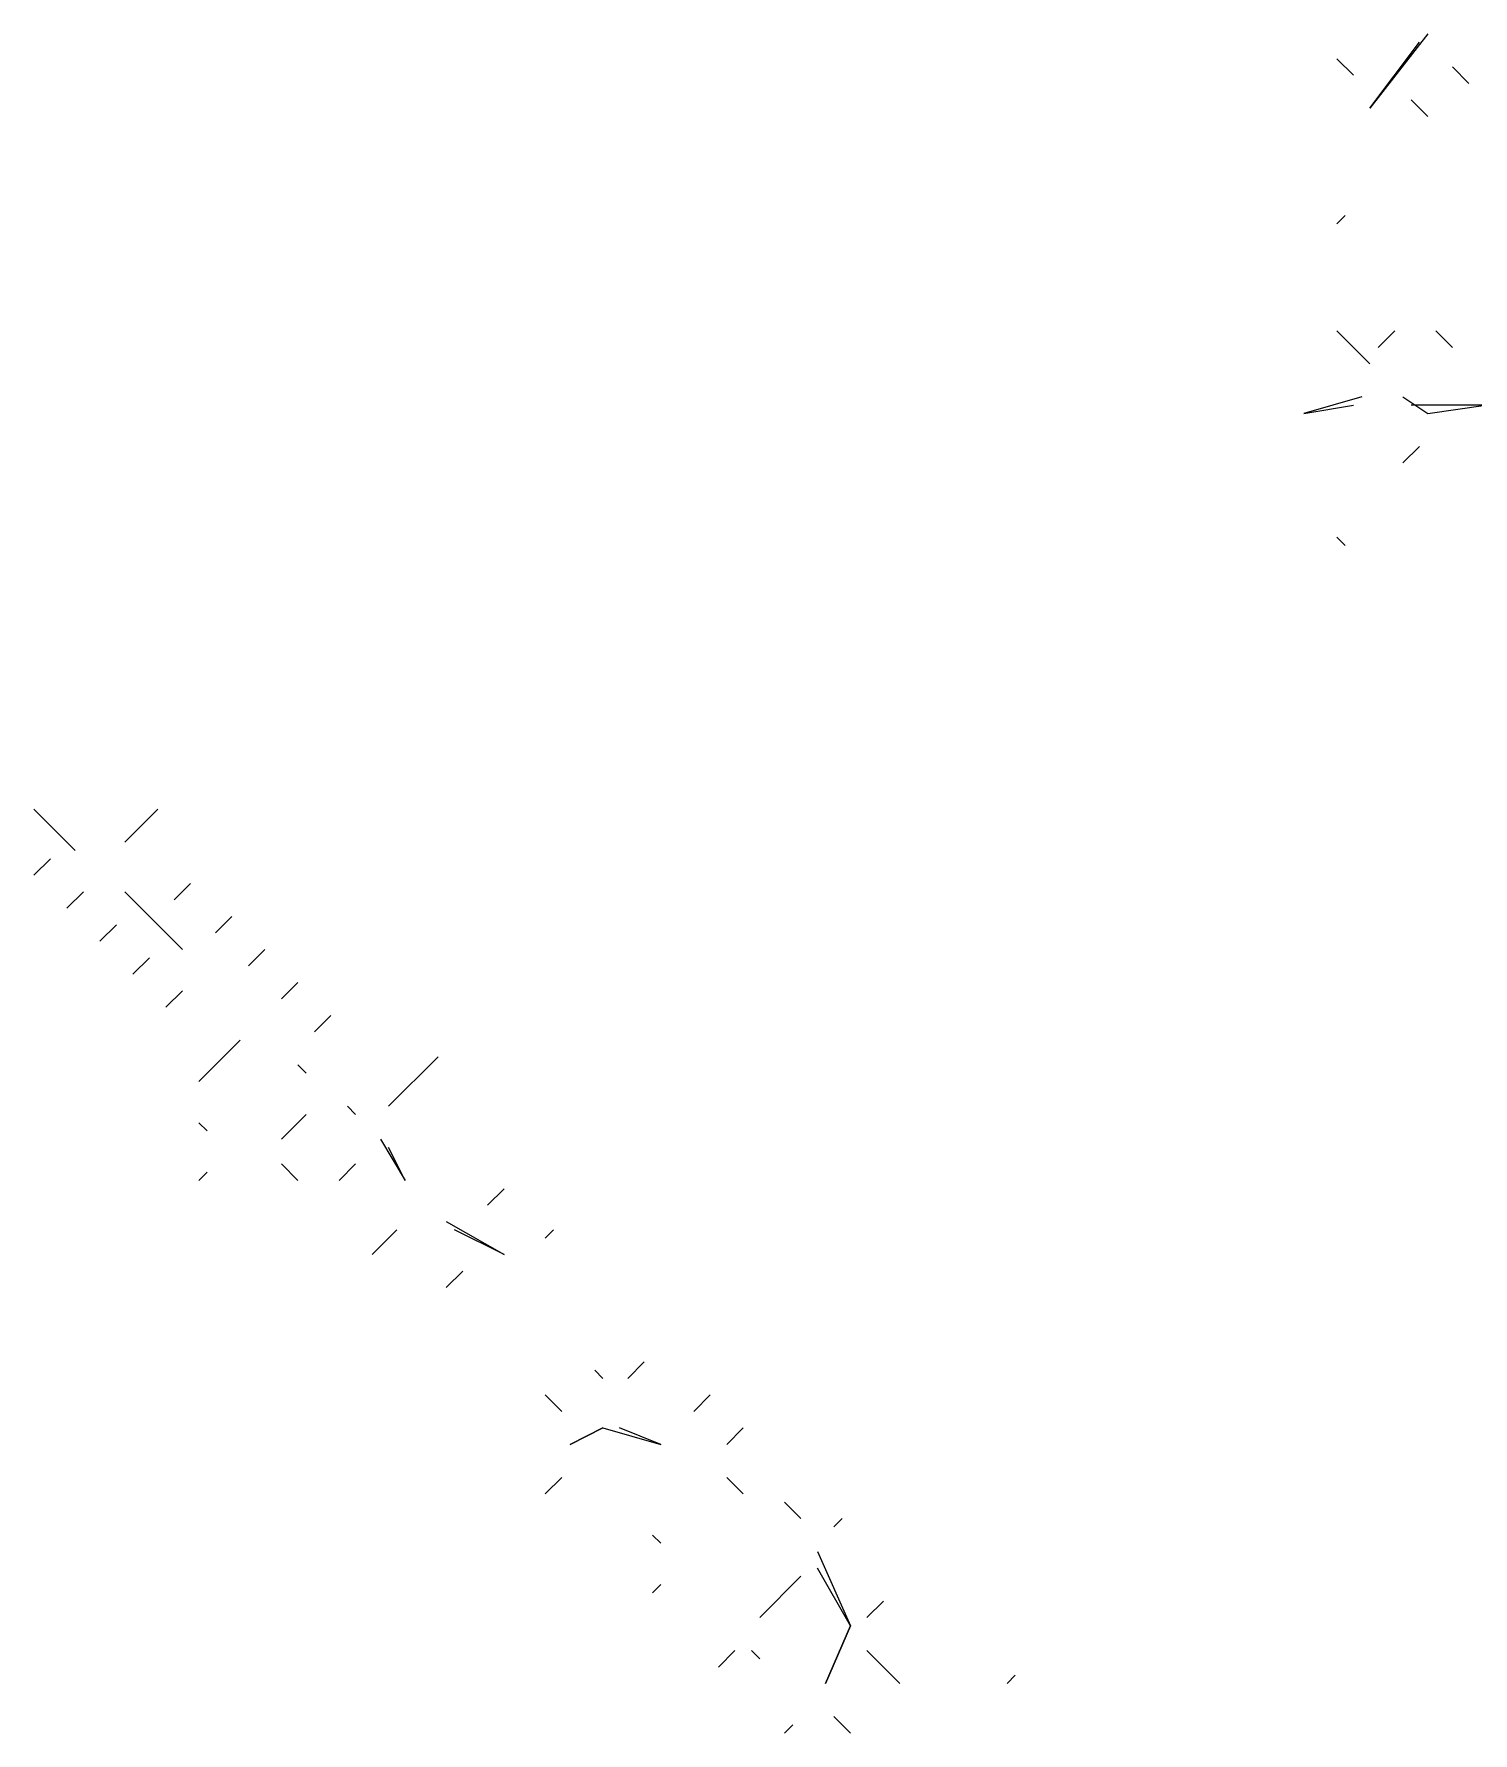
# Model space of a CAD drawing. Extents: x 1 to 2775, y -31 to 2075.
# Drawn here: x 1560.5 to 1589.58, y 347.33 to 381.67 of the extents above; entities that cross this region are included whole.
import ezdxf

# ---------------------------------------------------------------- set-up
doc = ezdxf.new("R2010")
doc.units = 0
doc.layers.add('LINEWORK', color=4, linetype='CONTINUOUS')

msp = doc.modelspace()

# ---------------------------------------------------------------- linework, layer by layer
at = {"layer": 'LINEWORK'}
for points in [[(1588.6667, 381.6667), (1587.5, 380.1667), (1588.5, 381.5)], [(1586.8333, 381.1667), (1587.1667, 380.8333)], [(1589.1667, 381), (1589.5, 380.6667)], [(1588.3333, 380.3333), (1588.6667, 380)], [(1587, 378), (1586.8333, 377.8333)], [(1586.8333, 375.6667), (1587.5, 375)], [(1588, 375.6667), (1587.6667, 375.3333)], [(1588.8333, 375.6667), (1589.1667, 375.3333)], [(1587.3333, 374.3333), (1586.1667, 374), (1587.1667, 374.1667)], [(1588.1667, 374.3333), (1588.6667, 374), (1589.8333, 374.1667), (1588.3333, 374.1667)], [(1588.5, 373.3333), (1588.1667, 373)], [(1586.8333, 371.5), (1587, 371.3333)], [(1560.5, 366), (1561.3333, 365.1667)], [(1563, 366), (1562.3333, 365.3333)], [(1560.8333, 365), (1560.5, 364.6667)], [(1561.5, 364.3333), (1561.1667, 364)], [(1562.3333, 364.3333), (1563.5, 363.1667)], [(1563.6667, 364.5), (1563.3333, 364.1667)], [(1562.1667, 363.6667), (1561.8333, 363.3333)], [(1564.5, 363.8333), (1564.1667, 363.5)], [(1562.8333, 363), (1562.5, 362.6667)], [(1565.1667, 363.1667), (1564.8333, 362.8333)], [(1563.5, 362.3333), (1563.1667, 362)], [(1565.8333, 362.5), (1565.5, 362.1667)], [(1566.5, 361.8333), (1566.1667, 361.5)], [(1564.6667, 361.3333), (1563.8333, 360.5)], [(1568.6667, 361), (1567.6667, 360)], [(1565.8333, 360.8333), (1566, 360.6667)], [(1566, 359.8333), (1565.5, 359.3333)], [(1566.8333, 360), (1567, 359.8333)], [(1563.8333, 359.6667), (1564, 359.5)], [(1567.5, 359.3333), (1568, 358.5), (1567.6667, 359.1667)], [(1565.5, 358.8333), (1565.8333, 358.5)], [(1567, 358.8333), (1566.6667, 358.5)], [(1564, 358.6667), (1563.8333, 358.5)], [(1570, 358.3333), (1569.6667, 358)], [(1567.8333, 357.5), (1567.3333, 357)], [(1568.8333, 357.6667), (1570, 357), (1569, 357.5)], [(1571, 357.5), (1570.8333, 357.3333)], [(1569.1667, 356.6667), (1568.8333, 356.3333)], [(1571.8333, 354.6667), (1572, 354.5)], [(1572.8333, 354.8333), (1572.5, 354.5)], [(1570.8333, 354.1667), (1571.1667, 353.8333)], [(1574.1667, 354.1667), (1573.8333, 353.8333)], [(1572, 353.5), (1571.3333, 353.1667), (1572, 353.5), (1573.1667, 353.1667), (1572.3333, 353.5)], [(1574.8333, 353.5), (1574.5, 353.1667)], [(1571.1667, 352.5), (1570.8333, 352.1667)], [(1574.5, 352.5), (1574.8333, 352.1667)], [(1575.6667, 352), (1576, 351.6667)], [(1576.8333, 351.6667), (1576.6667, 351.5)], [(1573, 351.3333), (1573.1667, 351.1667)], [(1576.3333, 351), (1577, 349.5), (1576.5, 348.3333), (1577, 349.5), (1576.3333, 350.6667)], [(1573.1667, 350.3333), (1573, 350.1667)], [(1576, 350.5), (1575.1667, 349.6667)], [(1577.6667, 350), (1577.3333, 349.6667)], [(1574.6667, 349), (1574.3333, 348.6667)], [(1575, 349), (1575.1667, 348.8333)], [(1577.3333, 349), (1578, 348.3333)], [(1580.3333, 348.5), (1580.1667, 348.3333)], [(1575.8333, 347.5), (1575.6667, 347.3333)], [(1576.6667, 347.6667), (1577, 347.3333)]]:
    msp.add_lwpolyline(points, dxfattribs=at)

doc.saveas('drawing.dxf')
